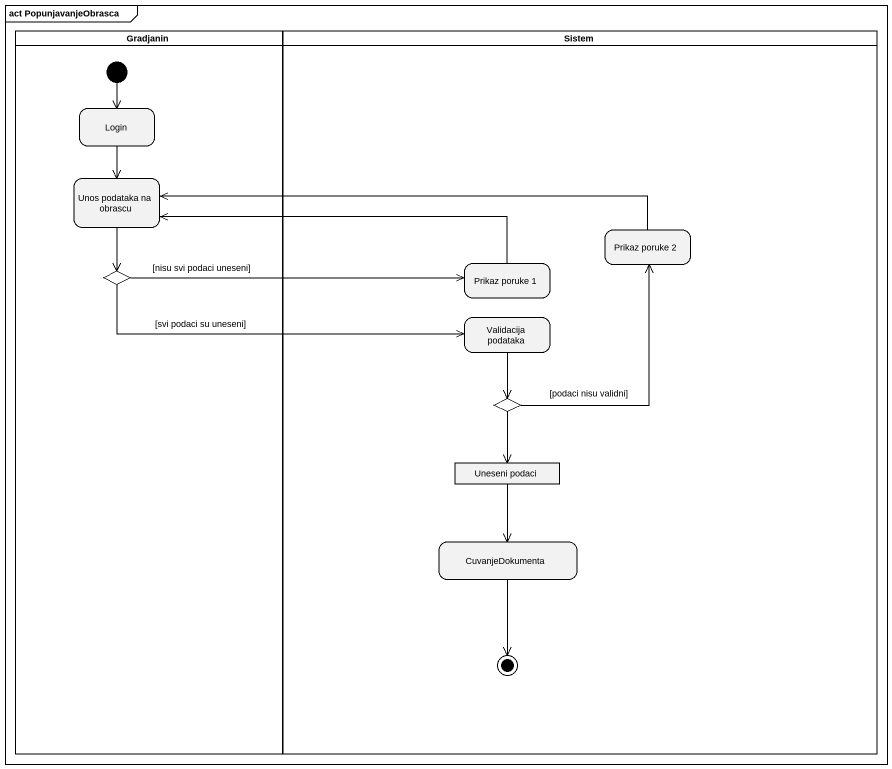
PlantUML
@startuml
mainframe act PopunjavanjeObrasca
hide empty description
state Gradjanin <<partition>> {
  state Login
  state "Unos podataka na obrascu" as Unos_podataka_na_obrascu
  state choice1 <<choice>>
  [*] --> Login
}
state Sistem <<partition>> {
  state "Prikaz poruke 2" as Prikaz_poruke_2
  state "Prikaz poruke 1" as Prikaz_poruke_1
  state "Validacija podataka" as Validacija_podataka
  state choice2 <<choice>>
  state "Uneseni podaci" as Uneseni_podaci <<object>>
  state CuvanjeDokumenta
  CuvanjeDokumenta --> [*]
}
Login --> Unos_podataka_na_obrascu
Unos_podataka_na_obrascu --> choice1
Prikaz_poruke_2 -left-> Unos_podataka_na_obrascu
choice1 -right-> Prikaz_poruke_1 : [nisu svi podaci uneseni]
choice1 -right-> Validacija_podataka : [svi podaci su uneseni]
Prikaz_poruke_1 -left-> Unos_podataka_na_obrascu
Validacija_podataka --> choice2
choice2 -up-> Prikaz_poruke_2 : [podaci nisu validni]
choice2 --> Uneseni_podaci
Uneseni_podaci --> CuvanjeDokumenta
@enduml
